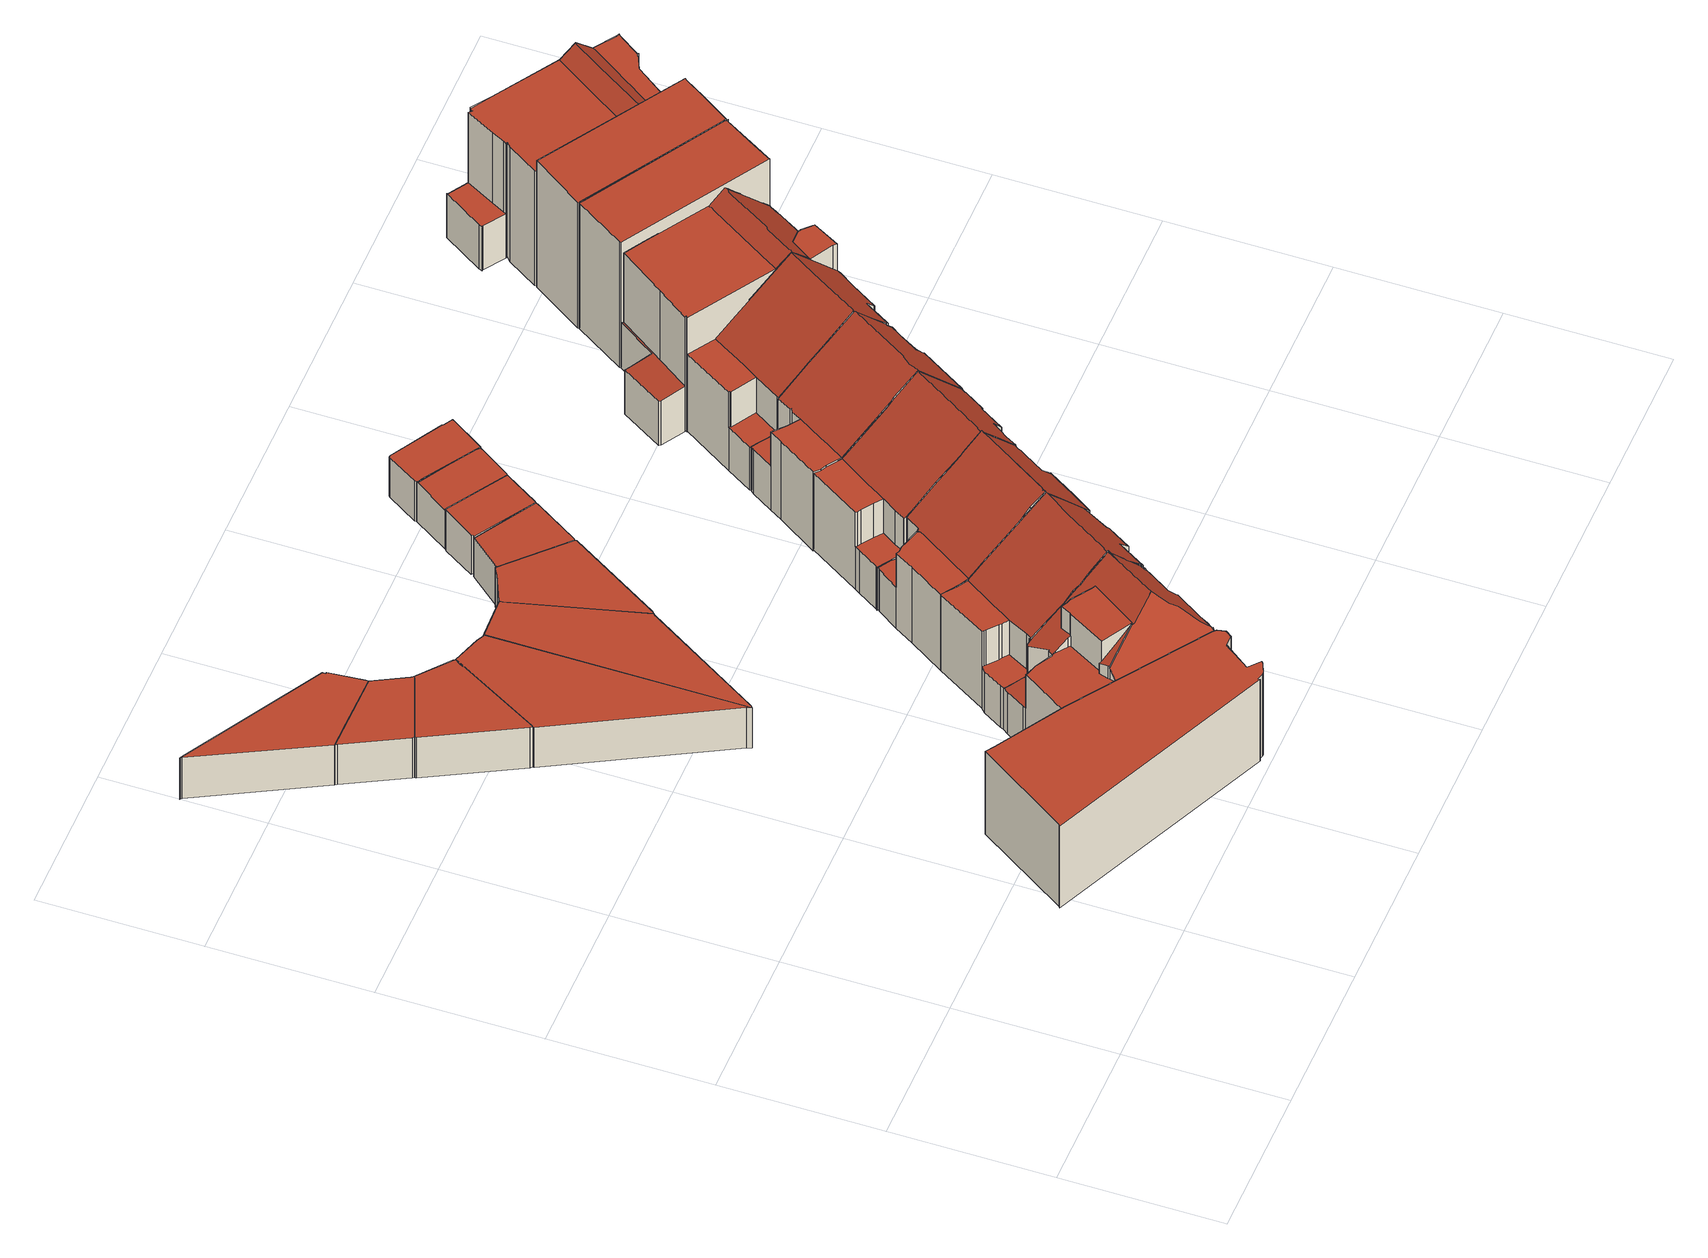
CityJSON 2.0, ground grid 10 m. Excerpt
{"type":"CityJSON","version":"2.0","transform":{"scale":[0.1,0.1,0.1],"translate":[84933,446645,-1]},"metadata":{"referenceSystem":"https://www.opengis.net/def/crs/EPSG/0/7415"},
"CityObjects":{
"building1":{"type":"Building","attributes":{"dak_type":"multiple horizontal","data_area":86.65,"data_coverage":0.948,"geconstateerd":false,"gid":11568611,"h_dak_50p":6.55,"h_dak_70p":6.57,"h_dak_max":7.31,"h_dak_min":3.45,"h_maaiveld":0.008,"kas_warenhuis":false,"lod11_replace":false,"ondergronds_type":"above ground","oorspronkelijkbouwjaar":1923,"pw_actueel":"yes","pw_bron":"ahn3","reconstructie_methode":"tudelft3d-geoflow","reconstruction_skipped":false,"rmse_lod12":0.4,"rmse_lod13":0.0938,"rmse_lod22":0.0927,"rn":1,"status":"Pand in gebruik","t_run":178.97,"val3dity_codes_lod12":"[]","val3dity_codes_lod13":"[]","val3dity_codes_lod22":"[]"},"children":["building1-1"]},
"building1-1":{"type":"BuildingPart","parents":["building1"],"geometry":[{"type":"Solid","lod":"2.2","boundaries":[[[[0,1,2,3,4,5,6,7,8,9,10,11,12,13,14]],[[15,2,1,16]],[[17,4,3,18]],[[18,3,2,15]],[[19,20,21,22]],[[23,24,5,4,17]],[[22,21,24,23]],[[25,8,7,26]],[[27,9,8,25]],[[28,14,13,29]],[[30,10,9,27]],[[26,7,6,31,32]],[[32,31,20,19]],[[33,0,14,28]],[[16,1,0,33]],[[34,11,10,30]],[[29,13,12,35]],[[35,12,11,34]],[[31,6,5,24]],[[35,34,30,27,25,26,32,19,22,23,17,18,15,16,33,28,29]],[[31,24,21,20]]]],"semantics":{"surfaces":[{"type":"GroundSurface"},{"type":"WallSurface","on_footprint_edge":true},{"type":"WallSurface","on_footprint_edge":false},{"type":"RoofSurface"}],"values":[[0,1,1,1,2,1,2,1,1,1,1,1,2,1,1,1,1,1,1,3,3]]}}]},
"building2":{"type":"Building","attributes":{"dak_type":"horizontal","data_area":28.18,"data_coverage":0.91,"geconstateerd":false,"gid":18958625,"h_dak_50p":2.79,"h_dak_70p":2.81,"h_dak_max":3.06,"h_dak_min":2.66,"h_maaiveld":-0.385,"kas_warenhuis":false,"lod11_replace":false,"ondergronds_type":"above ground","oorspronkelijkbouwjaar":1930,"pw_actueel":"yes","pw_bron":"ahn3","reconstructie_methode":"tudelft3d-geoflow","reconstruction_skipped":false,"rmse_lod12":0.0636,"rmse_lod13":0.0701,"rmse_lod22":0.0428,"rn":1,"status":"Pand in gebruik","t_run":50.45,"val3dity_codes_lod12":"[]","val3dity_codes_lod13":"[]","val3dity_codes_lod22":"[]"},"children":["building2-1"]},
"building2-1":{"type":"BuildingPart","parents":["building2"],"geometry":[{"type":"Solid","lod":"2.2","boundaries":[[[[36,37,38,39,40,41,42,43,44,45,46,47]],[[48,39,38,49]],[[49,38,37,50]],[[51,43,42,52]],[[53,45,44,54]],[[55,46,45,53]],[[56,41,40,57]],[[57,40,39,48]],[[54,44,43,51]],[[52,42,41,56]],[[58,47,46,55]],[[59,36,47,58]],[[50,37,36,59]],[[59,58,55,53,54,51,52,56,57,48,49,50]]]],"semantics":{"surfaces":[{"type":"GroundSurface"},{"type":"WallSurface","on_footprint_edge":true},{"type":"RoofSurface"}],"values":[[0,1,1,1,1,1,1,1,1,1,1,1,1,2]]}}]},
"building3":{"type":"Building","attributes":{"dak_type":"horizontal","data_area":15.05,"data_coverage":0.911,"geconstateerd":false,"gid":18958624,"h_dak_50p":2.74,"h_dak_70p":2.77,"h_dak_max":2.87,"h_dak_min":2.65,"h_maaiveld":-0.388,"kas_warenhuis":false,"lod11_replace":false,"ondergronds_type":"above ground","oorspronkelijkbouwjaar":1930,"pw_actueel":"yes","pw_bron":"ahn3","reconstructie_methode":"tudelft3d-geoflow","reconstruction_skipped":false,"rmse_lod12":0.0488,"rmse_lod13":0.0514,"rmse_lod22":0.0177,"rn":1,"status":"Pand in gebruik","t_run":37.63,"val3dity_codes_lod12":"[]","val3dity_codes_lod13":"[]","val3dity_codes_lod22":"[]"},"children":["building3-1"]},
"building3-1":{"type":"BuildingPart","parents":["building3"],"geometry":[{"type":"Solid","lod":"2.2","boundaries":[[[[60,61,62,63,64,65,42,66,39,38]],[[67,62,61,68]],[[52,42,65,69]],[[70,66,42,52]],[[49,38,39,48]],[[71,60,38,49]],[[48,39,66,70]],[[72,63,62,67]],[[69,65,64,73]],[[73,64,63,72]],[[68,61,60,71]],[[48,70,52,69,73,72,67,68,71,49]]]],"semantics":{"surfaces":[{"type":"GroundSurface"},{"type":"WallSurface","on_footprint_edge":true},{"type":"RoofSurface"}],"values":[[0,1,1,1,1,1,1,1,1,1,1,2]]}}]},
"building4":{"type":"Building","attributes":{"dak_type":"horizontal","data_area":22.36,"data_coverage":0.932,"geconstateerd":false,"gid":18958623,"h_dak_50p":2.76,"h_dak_70p":2.77,"h_dak_max":2.89,"h_dak_min":2.6,"h_maaiveld":-0.391,"kas_warenhuis":false,"lod11_replace":false,"ondergronds_type":"above ground","oorspronkelijkbouwjaar":1930,"pw_actueel":"yes","pw_bron":"ahn3","reconstructie_methode":"tudelft3d-geoflow","reconstruction_skipped":false,"rmse_lod12":0.0329,"rmse_lod13":0.0341,"rmse_lod22":0.021,"rn":1,"status":"Pand in gebruik","t_run":46.26,"val3dity_codes_lod12":"[]","val3dity_codes_lod13":"[]","val3dity_codes_lod22":"[]"},"children":["building4-1"]},
"building4-1":{"type":"BuildingPart","parents":["building4"],"geometry":[{"type":"Solid","lod":"2.2","boundaries":[[[[74,75,76,63,62,61,77,78,79,80,81]],[[68,61,62,67]],[[82,79,78,83]],[[84,80,79,82]],[[85,75,74,86]],[[86,74,81,87]],[[67,62,63,72]],[[87,81,80,84]],[[72,63,76,88]],[[88,76,75,85]],[[83,78,77,89]],[[89,77,61,68]],[[89,68,67,72,88,85,86,87,84,82,83]]]],"semantics":{"surfaces":[{"type":"GroundSurface"},{"type":"WallSurface","on_footprint_edge":true},{"type":"RoofSurface"}],"values":[[0,1,1,1,1,1,1,1,1,1,1,1,2]]}}]},
"building5":{"type":"Building","attributes":{"dak_type":"horizontal","data_area":50.18,"data_coverage":0.946,"geconstateerd":false,"gid":18958622,"h_dak_50p":2.75,"h_dak_70p":2.77,"h_dak_max":2.96,"h_dak_min":2.62,"h_maaiveld":-0.385,"kas_warenhuis":false,"lod11_replace":false,"ondergronds_type":"above ground","oorspronkelijkbouwjaar":1930,"pw_actueel":"yes","pw_bron":"ahn3","reconstructie_methode":"tudelft3d-geoflow","reconstruction_skipped":false,"rmse_lod12":0.0387,"rmse_lod13":0.038,"rmse_lod22":0.0213,"rn":1,"status":"Pand in gebruik","t_run":68.89,"val3dity_codes_lod12":"[]","val3dity_codes_lod13":"[]","val3dity_codes_lod22":"[]"},"children":["building5-1"]},
"building5-1":{"type":"BuildingPart","parents":["building5"],"geometry":[{"type":"Solid","lod":"2.2","boundaries":[[[[79,90,91,92,93,94,95,96,74,97,98]],[[99,93,92,100]],[[101,95,94,102]],[[102,94,93,99]],[[103,97,74,86]],[[104,98,97,103]],[[105,91,90,106]],[[82,79,98,104]],[[107,96,95,101]],[[86,74,96,107]],[[100,92,91,105]],[[106,90,79,82]],[[82,104,103,86,107,101,102,99,100,105,106]]]],"semantics":{"surfaces":[{"type":"GroundSurface"},{"type":"WallSurface","on_footprint_edge":true},{"type":"RoofSurface"}],"values":[[0,1,1,1,1,1,1,1,1,1,1,1,2]]}}]},
"building6":{"type":"Building","attributes":{"dak_type":"slanted","data_area":49.16,"data_coverage":0.872,"geconstateerd":false,"gid":11568527,"h_dak_50p":8.32,"h_dak_70p":8.76,"h_dak_max":9.93,"h_dak_min":3.42,"h_maaiveld":0.092,"kas_warenhuis":false,"lod11_replace":false,"ondergronds_type":"above ground","oorspronkelijkbouwjaar":1928,"pw_actueel":"yes","pw_bron":"ahn3","reconstructie_methode":"tudelft3d-geoflow","reconstruction_skipped":false,"rmse_lod12":1.78,"rmse_lod13":2.07,"rmse_lod22":0.146,"rn":1,"status":"Pand in gebruik","t_run":160.02,"val3dity_codes_lod12":"[]","val3dity_codes_lod13":"[]","val3dity_codes_lod22":"[]"},"children":["building6-1"]},
"building6-1":{"type":"BuildingPart","parents":["building6"],"geometry":[{"type":"Solid","lod":"2.2","boundaries":[[[[108,109,110,111,112,113,114,115,116,117,118,119,120,121,122,123,124,125,126,127,128,129,130,131,132,133,134,135,136,137,138,139,140,141,142,143,144]],[[145,117,116,146]],[[147,135,134,148]],[[149,113,112,150]],[[151,118,117,145]],[[152,115,114,153]],[[154,119,118,151]],[[155,156,157,158]],[[159,127,126,156,155]],[[146,116,115,152]],[[160,108,144,161]],[[162,128,127,159]],[[163,164,165]],[[166,167,168,169]],[[170,171,172,173]],[[174,130,129,175]],[[176,170,177]],[[178,179,164,163]],[[180,131,130,174]],[[181,182,167,166]],[[183,184,185,186]],[[187,188,189,179,178]],[[190,191,192,171,170,176]],[[193,140,139,194]],[[195,196,182,181]],[[197,198,199,200]],[[153,114,113,149]],[[201,122,121,202]],[[175,129,128,162]],[[158,157,203]],[[179,189,203]],[[156,126,125,204]],[[205,123,122,201]],[[206,124,123,205]],[[207,208,209,210]],[[210,209,198,197]],[[169,168,211,212]],[[212,211,184,183]],[[213,214,169]],[[215,216,192,191]],[[214,213,216,215]],[[200,199,217,218]],[[218,217,191,190]],[[219,143,142,220]],[[208,207,221]],[[161,144,143,219]],[[186,185,132,131,180]],[[148,134,133,222]],[[222,133,132,185]],[[223,224,196,195]],[[224,138,137,225]],[[226,136,135,147]],[[194,139,138,224,223]],[[225,137,136,226]],[[204,125,124,206]],[[202,121,120,227]],[[227,120,119,154]],[[220,142,141,228]],[[229,230,109,108,160]],[[231,110,109,230]],[[173,172,188,187]],[[232,111,110,231]],[[150,112,111,232]],[[228,141,140,193]],[[233,230,229]],[[189,188,172,171,192,216,213,169,212,183,186,180,174,175,162,159,155,158,203]],[[200,218,190,176,177,221,207,210,197]],[[226,147,148,222,185,184,211,168,167,182,196,224,225]],[[202,234,235,236,237,238,165,164,179,203,157,156,204,206,205,201]],[[202,227,154,151,145,146,152,153,149,150,232,231,230,233,239,238,237,236,235,234]],[[209,208,221,177,170,173,187,178,163,165,238,239,233,229,160,161,219,220,228,193,194,223,195,181,166,169,214,215,191,217,199,198]]]],"semantics":{"surfaces":[{"type":"GroundSurface"},{"type":"WallSurface","on_footprint_edge":true},{"type":"WallSurface","on_footprint_edge":false},{"type":"RoofSurface"}],"values":[[0,1,1,1,1,1,1,2,1,1,1,1,2,2,2,1,2,2,1,2,2,2,2,1,2,2,1,1,1,2,2,1,1,1,2,2,2,2,2,2,2,2,2,1,2,1,1,1,1,2,1,1,1,1,1,1,1,1,1,1,2,1,1,1,2,3,3,3,3,3,3]]}}]},
"building7":{"type":"Building","attributes":{"dak_type":"horizontal","data_area":45.7,"data_coverage":0.941,"geconstateerd":false,"gid":18958616,"h_dak_50p":2.76,"h_dak_70p":2.77,"h_dak_max":2.88,"h_dak_min":2.65,"h_maaiveld":-0.385,"kas_warenhuis":false,"lod11_replace":false,"ondergronds_type":"above ground","oorspronkelijkbouwjaar":1930,"pw_actueel":"yes","pw_bron":"ahn3","reconstructie_methode":"tudelft3d-geoflow","reconstruction_skipped":false,"rmse_lod12":0.034,"rmse_lod13":0.0342,"rmse_lod22":0.0248,"rn":1,"status":"Pand in gebruik","t_run":60.76,"val3dity_codes_lod12":"[]","val3dity_codes_lod13":"[]","val3dity_codes_lod22":"[]"},"children":["building7-1"]},
"building7-1":{"type":"BuildingPart","parents":["building7"],"geometry":[{"type":"Solid","lod":"2.2","boundaries":[[[[240,241,242,243,94,244,245,92,246,247,248]],[[100,92,245,249]],[[102,94,243,250]],[[251,244,94,102]],[[252,247,246,253]],[[253,246,92,100]],[[249,245,244,251]],[[250,243,242,254]],[[254,242,241,255]],[[256,240,248,257]],[[255,241,240,256]],[[257,248,247,252]],[[256,257,252,253,100,249,251,102,250,254,255]]]],"semantics":{"surfaces":[{"type":"GroundSurface"},{"type":"WallSurface","on_footprint_edge":true},{"type":"RoofSurface"}],"values":[[0,1,1,1,1,1,1,1,1,1,1,1,2]]}}]},
"building8":{"type":"Building","attributes":{"dak_type":"slanted","data_area":50.49,"data_coverage":0.894,"geconstateerd":false,"gid":18956762,"h_dak_50p":8.31,"h_dak_70p":8.7,"h_dak_max":9.86,"h_dak_min":3.37,"h_maaiveld":0.071,"kas_warenhuis":false,"lod11_replace":false,"ondergronds_type":"above ground","oorspronkelijkbouwjaar":1928,"pw_actueel":"yes","pw_bron":"ahn3","reconstructie_methode":"tudelft3d-geoflow","reconstruction_skipped":false,"rmse_lod12":1.58,"rmse_lod13":4.69,"rmse_lod22":0.189,"rn":1,"status":"Pand in gebruik","t_run":89.47,"val3dity_codes_lod12":"[]","val3dity_codes_lod13":"[]","val3dity_codes_lod22":"[]"},"children":["building8-1"]},
"building8-1":{"type":"BuildingPart","parents":["building8"],"geometry":[{"type":"Solid","lod":"2.2","boundaries":[[[[258,259,260,261,262,263,264,265,266,267,268,269,270,271,272,273,274,112,111,275,141,276,277,135,278]],[[279,278,135,147]],[[280,267,266,281]],[[282,271,270,283]],[[284,265,264,285]],[[286,268,267,280]],[[228,141,275,287]],[[285,264,263,288]],[[283,270,269,289]],[[290,273,272,291]],[[232,111,112,292]],[[292,112,274,293]],[[287,275,111,232]],[[294,258,278,279]],[[295,260,259,296,297]],[[147,135,277,298]],[[298,277,276,299]],[[300,261,260,295]],[[291,272,271,282]],[[281,266,265,284]],[[289,269,268,286]],[[301,302,299,303]],[[288,263,262,304]],[[304,262,261,300]],[[303,299,276,141,228]],[[305,306,302,301]],[[307,308,306,305]],[[309,310,308,307]],[[311,312,313,314]],[[296,259,258,294]],[[297,296,315,316]],[[316,315,312,311]],[[314,313,317,318]],[[318,317,310,309]],[[293,274,273,290]],[[292,293,290,291,282,283,289,286,280,281,284,319,320,321,322,287,232]],[[307,305,301,303,228,287,322,321,320,319,284,285,288,323,309]],[[311,314,318,309,323,288,304,300,295,297,316]],[[312,315,296,294,279,147,298,299,302,306,308,310,317,313]]]],"semantics":{"surfaces":[{"type":"GroundSurface"},{"type":"WallSurface","on_footprint_edge":true},{"type":"WallSurface","on_footprint_edge":false},{"type":"RoofSurface"}],"values":[[0,1,1,1,1,1,1,1,1,1,1,1,1,1,1,1,1,1,1,1,1,2,1,1,1,2,2,2,2,1,2,2,2,2,1,3,3,3,3]]}}]},
"building9":{"type":"Building","attributes":{"dak_type":"multiple horizontal","data_area":25.83,"data_coverage":0.943,"geconstateerd":false,"gid":18958731,"h_dak_50p":2.75,"h_dak_70p":2.77,"h_dak_max":3.74,"h_dak_min":2.64,"h_maaiveld":-0.382,"kas_warenhuis":false,"lod11_replace":false,"ondergronds_type":"above ground","oorspronkelijkbouwjaar":1930,"pw_actueel":"yes","pw_bron":"ahn3","reconstructie_methode":"tudelft3d-geoflow","reconstruction_skipped":false,"rmse_lod12":0.148,"rmse_lod13":0.149,"rmse_lod22":0.147,"rn":1,"status":"Pand in gebruik","t_run":45.17,"val3dity_codes_lod12":"[]","val3dity_codes_lod13":"[]","val3dity_codes_lod22":"[]"},"children":["building9-1"]},
"building9-1":{"type":"BuildingPart","parents":["building9"],"geometry":[{"type":"Solid","lod":"2.2","boundaries":[[[[248,247,324,325,326,327,328,241,329]],[[330,325,324,331]],[[252,247,248,257]],[[332,326,325,330]],[[257,248,329,333]],[[334,328,327,335]],[[331,324,247,252]],[[333,329,241,255]],[[255,241,328,334]],[[335,327,326,332]],[[334,335,332,330,331,252,257,333,255]]]],"semantics":{"surfaces":[{"type":"GroundSurface"},{"type":"WallSurface","on_footprint_edge":true},{"type":"RoofSurface"}],"values":[[0,1,1,1,1,1,1,1,1,1,2]]}}]},
"building10":{"type":"Building","attributes":{"dak_type":"slanted","data_area":52.57,"data_coverage":0.92,"geconstateerd":false,"gid":18956759,"h_dak_50p":8.03,"h_dak_70p":8.66,"h_dak_max":10.1,"h_dak_min":3.18,"h_maaiveld":0.071,"kas_warenhuis":false,"lod11_replace":false,"ondergronds_type":"above ground","oorspronkelijkbouwjaar":1928,"pw_actueel":"yes","pw_bron":"ahn3","reconstructie_methode":"tudelft3d-geoflow","reconstruction_skipped":false,"rmse_lod12":1.71,"rmse_lod13":2.14,"rmse_lod22":0.21,"rn":1,"status":"Pand in gebruik","t_run":135.63,"val3dity_codes_lod12":"[]","val3dity_codes_lod13":"[]","val3dity_codes_lod22":"[]"},"children":["building10-1"]},
"building10-1":{"type":"BuildingPart","parents":["building10"],"geometry":[{"type":"Solid","lod":"2.2","boundaries":[[[[336,337,338,339,340,341,342,343,344,345,346,347,348,349,350,351,265,352,353,354,355,356,261,260,357,358,359,360,361,362,363,364,365,366]],[[295,260,261,300]],[[367,357,260,295]],[[368,356,355,369]],[[370,347,346,371]],[[372,348,347,370]],[[373,343,342,374]],[[374,342,341,375]],[[376,365,364,377,378]],[[379,366,365,376]],[[380,381,358,357,367]],[[382,361,360,383]],[[384,339,338,385]],[[369,355,354,386]],[[387,359,358,381]],[[388,389,381,380]],[[383,360,359,387]],[[390,391,389,388]],[[392,393,394,391,390]],[[378,377,395,396]],[[397,336,366,379]],[[300,261,356,368]],[[371,346,345,398]],[[398,345,344,399]],[[400,351,350,401]],[[402,337,336,397]],[[403,404,405,406]],[[377,364,363,407]],[[408,340,339,384]],[[407,363,362,409]],[[409,362,361,382]],[[375,341,340,408]],[[410,385,338,337,402]],[[411,412,413,414]],[[401,350,349,415]],[[415,349,348,372]],[[414,413,404,403]],[[386,354,353,416]],[[416,353,352,417]],[[418,419,412,411]],[[420,284,419,418]],[[284,265,351,400]],[[406,405,385,410]],[[399,344,343,373]],[[396,395,421,422]],[[417,352,265,284,420]],[[393,392,423]],[[422,421,394,393]],[[369,424,423,392,390,388,380,367,295,300,368]],[[416,417,420,418,411,414,403,406,410,402,397,379,376,378,396,422,393,423,424,369,386]],[[401,415,372,370,371,398,399,373,374,375,408,384,385,405,404,413,412,419,284,400]],[[421,395,377,407,409,382,383,387,381,389,391,394]]]],"semantics":{"surfaces":[{"type":"GroundSurface"},{"type":"WallSurface","on_footprint_edge":true},{"type":"WallSurface","on_footprint_edge":false},{"type":"RoofSurface"}],"values":[[0,1,1,1,1,1,1,1,1,1,1,1,1,1,1,2,1,2,2,2,1,1,1,1,1,1,2,1,1,1,1,1,1,2,1,1,2,1,1,2,2,1,2,1,2,1,2,2,3,3,3,3]]}}]},
"building11":{"type":"Building","attributes":{"dak_type":"horizontal","data_area":12.84,"data_coverage":0.927,"geconstateerd":false,"gid":18958730,"h_dak_50p":2.75,"h_dak_70p":2.76,"h_dak_max":2.81,"h_dak_min":2.68,"h_maaiveld":-0.379,"kas_warenhuis":false,"lod11_replace":false,"ondergronds_type":"above ground","oorspronkelijkbouwjaar":1930,"pw_actueel":"yes","pw_bron":"ahn3","reconstructie_methode":"tudelft3d-geoflow","reconstruction_skipped":false,"rmse_lod12":0.024,"rmse_lod13":0.0254,"rmse_lod22":0.015,"rn":1,"status":"Pand in gebruik","t_run":35.88,"val3dity_codes_lod12":"[]","val3dity_codes_lod13":"[]","val3dity_codes_lod22":"[]"},"children":["building11-1"]},
"building11-1":{"type":"BuildingPart","parents":["building11"],"geometry":[{"type":"Solid","lod":"2.2","boundaries":[[[[425,326,426,427,428,429,430,431]],[[432,431,430,433]],[[434,427,426,435]],[[436,429,428,437]],[[437,428,427,434]],[[435,426,326,332]],[[433,430,429,436]],[[438,425,431,432]],[[332,326,425,438]],[[438,432,433,436,437,434,435,332]]]],"semantics":{"surfaces":[{"type":"GroundSurface"},{"type":"WallSurface","on_footprint_edge":true},{"type":"RoofSurface"}],"values":[[0,1,1,1,1,1,1,1,1,2]]}}]},
"building12":{"type":"Building","attributes":{"dak_type":"horizontal","data_area":10.36,"data_coverage":0.925,"geconstateerd":false,"gid":18958729,"h_dak_50p":2.78,"h_dak_70p":2.8,"h_dak_max":2.84,"h_dak_min":2.69,"h_maaiveld":-0.381,"kas_warenhuis":false,"lod11_replace":false,"ondergronds_type":"above ground","oorspronkelijkbouwjaar":1930,"pw_actueel":"yes","pw_bron":"ahn3","reconstructie_methode":"tudelft3d-geoflow","reconstruction_skipped":false,"rmse_lod12":0.0367,"rmse_lod13":0.0372,"rmse_lod22":0.0164,"rn":1,"status":"Pand in gebruik","t_run":34.16,"val3dity_codes_lod12":"[]","val3dity_codes_lod13":"[]","val3dity_codes_lod22":"[]"},"children":["building12-1"]},
"building12-1":{"type":"BuildingPart","parents":["building12"],"geometry":[{"type":"Solid","lod":"2.2","boundaries":[[[[439,440,441,430,442,443,444,445,446]],[[447,440,439,448]],[[449,441,440,447]],[[450,443,442,451]],[[433,430,441,449]],[[452,445,444,453]],[[448,439,446,454]],[[453,444,443,450]],[[451,442,430,433]],[[454,446,445,452]],[[454,452,453,450,451,433,449,447,448]]]],"semantics":{"surfaces":[{"type":"GroundSurface"},{"type":"WallSurface","on_footprint_edge":true},{"type":"RoofSurface"}],"values":[[0,1,1,1,1,1,1,1,1,1,2]]}}]},
"building13":{"type":"Building","attributes":{"dak_type":"slanted","data_area":53.18,"data_coverage":0.928,"geconstateerd":false,"gid":18956767,"h_dak_50p":7.97,"h_dak_70p":8.64,"h_dak_max":9.84,"h_dak_min":3.36,"h_maaiveld":-0.02,"kas_warenhuis":false,"lod11_replace":false,"ondergronds_type":"above ground","oorspronkelijkbouwjaar":1928,"pw_actueel":"yes","pw_bron":"ahn3","reconstructie_methode":"tudelft3d-geoflow","reconstruction_skipped":false,"rmse_lod12":1.7,"rmse_lod13":4.54,"rmse_lod22":0.171,"rn":1,"status":"Pand in gebruik","t_run":94.74,"val3dity_codes_lod12":"[]","val3dity_codes_lod13":"[]","val3dity_codes_lod22":"[]"},"children":["building13-1"]},
"building13-1":{"type":"BuildingPart","parents":["building13"],"geometry":[{"type":"Solid","lod":"2.2","boundaries":[[[[455,456,457,458,459,460,461,462,463,464,465,466,467,468,469,470,471,472,473,474,475,476,477,478,479,480,481,482,483,484]],[[485,471,470,486]],[[382,472,471,485]],[[487,477,476,488]],[[488,476,475,489,490]],[[491,460,459,492]],[[493,457,456,494]],[[495,458,457,493]],[[489,475,474,496]],[[497,479,478,498]],[[499,461,460,491]],[[500,486,470,469,501]],[[502,503,486,500]],[[501,469,468,376]],[[376,468,467,504]],[[505,462,461,499]],[[506,463,462,505]],[[507,508,503,502]],[[509,480,479,497]],[[385,465,464,408]],[[408,464,463,506]],[[492,459,458,495]],[[510,484,483,511]],[[512,481,480,509]],[[498,478,477,487]],[[513,455,484,510]],[[494,456,455,513]],[[504,467,466,514]],[[511,483,482,515]],[[515,482,481,512]],[[516,473,472,382]],[[517,518,519,520]],[[490,489,518,517]],[[521,522,508,507]],[[523,524,522,521]],[[496,474,473,516]],[[520,519,524,523]],[[514,466,465,385]],[[525,526,527,528,385,408,506,505,499,491,492,495,493,494,513,510,511,515]],[[524,519,518,489,496,516,382,485,486,503,508,522]],[[517,520,523,521,529,498,487,488,490]],[[385,528,527,526,525,515,512,509,497,498,529,521,507,502,500,501,376,504,514]]]],"semantics":{"surfaces":[{"type":"GroundSurface"},{"type":"WallSurface","on_footprint_edge":true},{"type":"WallSurface","on_footprint_edge":false},{"type":"RoofSurface"}],"values":[[0,1,1,1,1,1,1,1,1,1,1,1,2,1,1,1,1,2,1,1,1,1,1,1,1,1,1,1,1,1,1,2,2,2,2,1,2,1,3,3,3,3]]}}]},
"building14":{"type":"Building","attributes":{"dak_type":"horizontal","data_area":9.9,"data_coverage":0.88,"geconstateerd":false,"gid":18958629,"h_dak_50p":2.79,"h_dak_70p":2.81,"h_dak_max":2.97,"h_dak_min":2.71,"h_maaiveld":-0.377,"kas_warenhuis":false,"lod11_replace":false,"ondergronds_type":"above ground","oorspronkelijkbouwjaar":1930,"pw_actueel":"yes","pw_bron":"ahn3","reconstructie_methode":"tudelft3d-geoflow","reconstruction_skipped":false,"rmse_lod12":0.0332,"rmse_lod13":0.0361,"rmse_lod22":0.0187,"rn":1,"status":"Pand in gebruik","t_run":35.13,"val3dity_codes_lod12":"[]","val3dity_codes_lod13":"[]","val3dity_codes_lod22":"[]"},"children":["building14-1"]},
"building14-1":{"type":"BuildingPart","parents":["building14"],"geometry":[{"type":"Solid","lod":"2.2","boundaries":[[[[530,531,439,446,532,533,534,535,536]],[[537,530,536,538]],[[454,446,439,448]],[[539,532,446,540]],[[540,446,454]],[[541,535,534,542]],[[538,536,535,541]],[[448,439,531,543]],[[544,533,532,539]],[[542,534,533,544]],[[543,531,530,537]],[[454,448,543,537,538,541,542,544,539,540]]]],"semantics":{"surfaces":[{"type":"GroundSurface"},{"type":"WallSurface","on_footprint_edge":true},{"type":"RoofSurface"}],"values":[[0,1,1,1,1,1,1,1,1,1,1,2]]}}]},
"building15":{"type":"Building","attributes":{"dak_type":"horizontal","data_area":9.4,"data_coverage":0.83,"geconstateerd":false,"gid":18958628,"h_dak_50p":2.78,"h_dak_70p":2.8,"h_dak_max":2.86,"h_dak_min":2.67,"h_maaiveld":-0.368,"kas_warenhuis":false,"lod11_replace":false,"ondergronds_type":"above ground","oorspronkelijkbouwjaar":1930,"pw_actueel":"yes","pw_bron":"ahn3","reconstructie_methode":"tudelft3d-geoflow","reconstruction_skipped":false,"rmse_lod12":0.0407,"rmse_lod13":0.0404,"rmse_lod22":0.018,"rn":1,"status":"Pand in gebruik","t_run":39.55,"val3dity_codes_lod12":"[]","val3dity_codes_lod13":"[]","val3dity_codes_lod22":"[]"},"children":["building15-1"]},
"building15-1":{"type":"BuildingPart","parents":["building15"],"geometry":[{"type":"Solid","lod":"2.2","boundaries":[[[[545,536,546,547,532,548,549,550,551,552,553,554]],[[555,548,532,539]],[[556,549,548,555]],[[539,532,547,557]],[[558,550,549,556]],[[557,547,546,559]],[[560,551,550,558]],[[561,552,551,560]],[[562,553,552,561]],[[559,546,536,563]],[[564,545,554,565]],[[565,554,553,562]],[[563,536,545,564]],[[563,564,565,562,561,560,558,556,555,539,557,559]]]],"semantics":{"surfaces":[{"type":"GroundSurface"},{"type":"WallSurface","on_footprint_edge":true},{"type":"RoofSurface"}],"values":[[0,1,1,1,1,1,1,1,1,1,1,1,1,2]]}}]},
"building16":{"type":"Building","attributes":{"dak_type":"slanted","data_area":53,"data_coverage":0.927,"geconstateerd":false,"gid":18956766,"h_dak_50p":8,"h_dak_70p":8.68,"h_dak_max":10.37,"h_dak_min":3.39,"h_maaiveld":-0.087,"kas_warenhuis":false,"lod11_replace":false,"ondergronds_type":"above ground","oorspronkelijkbouwjaar":1928,"pw_actueel":"yes","pw_bron":"ahn3","reconstructie_methode":"tudelft3d-geoflow","reconstruction_skipped":false,"rmse_lod12":1.73,"rmse_lod13":1.43,"rmse_lod22":0.232,"rn":1,"status":"Pand in gebruik","t_run":91.2,"val3dity_codes_lod12":"[]","val3dity_codes_lod13":"[]","val3dity_codes_lod22":"[]"},"children":["building16-1"]},
"building16-1":{"type":"BuildingPart","parents":["building16"],"geometry":[{"type":"Solid","lod":"2.2","boundaries":[[[[566,567,568,569,570,571,572,573,574,575,576,577,578,579,580,581,582,583,584,585,586,587,588,589,590,591]],[[592,571,570,593]],[[515,575,574,511]],[[594,577,576,595]],[[596,589,588,597]],[[598,567,566,599]],[[600,601,602,603]],[[604,605,601,600]],[[606,591,590,607]],[[607,590,589,596]],[[608,579,578,609]],[[605,585,584,610]],[[610,584,583,611]],[[612,580,579,608]],[[599,566,591,606]],[[593,570,569,613]],[[511,574,573,614]],[[615,582,581,616]],[[617,618,616,619]],[[609,578,577,594]],[[611,583,582,615]],[[595,576,575,515]],[[620,586,585,605,604]],[[621,572,571,592]],[[614,573,572,621]],[[619,616,581,580,612]],[[622,587,586,620]],[[597,588,587,622]],[[623,568,567,598]],[[613,569,568,623]],[[624,625,618,617]],[[626,627,625,624]],[[628,629,627,626]],[[603,602,629,628]],[[593,613,623,598,599,606,607,596,597,630,631,632,633,634,515,511,614,621,592]],[[634,633,632,631,630,597,622,620,604,600,603,628,626,635,595,515]],[[627,629,602,601,605,610,611,615,616,618,625]],[[608,609,594,595,635,626,624,617,619,612]]]],"semantics":{"surfaces":[{"type":"GroundSurface"},{"type":"WallSurface","on_footprint_edge":true},{"type":"WallSurface","on_footprint_edge":false},{"type":"RoofSurface"}],"values":[[0,1,1,1,1,1,2,2,1,1,1,1,1,1,1,1,1,1,2,1,1,1,1,1,1,1,1,1,1,1,2,2,2,2,3,3,3,3]]}}]},
"building17":{"type":"Building","attributes":{"dak_type":"slanted","data_area":51.37,"data_coverage":0.899,"geconstateerd":false,"gid":18956760,"h_dak_50p":8.09,"h_dak_70p":8.58,"h_dak_max":9.78,"h_dak_min":3.26,"h_maaiveld":-0.142,"kas_warenhuis":false,"lod11_replace":false,"ondergronds_type":"above ground","oorspronkelijkbouwjaar":1928,"pw_actueel":"yes","pw_bron":"ahn3","reconstructie_methode":"tudelft3d-geoflow","reconstruction_skipped":false,"rmse_lod12":1.67,"rmse_lod13":1.4,"rmse_lod22":0.184,"rn":1,"status":"Pand in gebruik","t_run":106.55,"val3dity_codes_lod12":"[]","val3dity_codes_lod13":"[]","val3dity_codes_lod22":"[]"},"children":["building17-1"]},
"building17-1":{"type":"BuildingPart","parents":["building17"],"geometry":[{"type":"Solid","lod":"2.2","boundaries":[[[[636,637,638,639,640,641,642,643,644,645,646,588,647,648,583,649,650,651,652,653,654,655]],[[656,657,658,659]],[[660,648,647,658]],[[659,658,647,588,597]],[[661,652,651,662]],[[663,649,583,664]],[[664,583,648,660]],[[665,653,652,661]],[[666,646,645,667]],[[667,645,644,668]],[[668,644,643,669]],[[662,651,650,670,671]],[[672,637,636,673]],[[674,638,637,672]],[[670,650,649,663]],[[675,676,677,678]],[[671,670,679,680]],[[680,679,676,675]],[[597,588,646,666]],[[681,642,641,682]],[[669,643,642,681]],[[683,640,639,684]],[[684,639,638,674]],[[682,641,640,683]],[[673,636,655,685]],[[685,655,654,686]],[[678,677,657,656]],[[686,654,653,665]],[[687,688,665,661,662,671,680,675,678]],[[686,689,690,691,597,666,667,668,669,681,682,683,684,674,672,673,685]],[[657,677,676,679,670,663,664,660,658]],[[665,688,687,678,656,659,597,691,690,689,686]]]],"semantics":{"surfaces":[{"type":"GroundSurface"},{"type":"WallSurface","on_footprint_edge":false},{"type":"WallSurface","on_footprint_edge":true},{"type":"RoofSurface"}],"values":[[0,1,2,2,2,2,2,2,2,2,2,2,2,2,2,1,1,1,2,2,2,2,2,2,2,2,1,2,3,3,3,3]]}}]},
"building18":{"type":"Building","attributes":{"dak_type":"slanted","data_area":62.59,"data_coverage":0.911,"geconstateerd":false,"gid":18956763,"h_dak_50p":8.91,"h_dak_70p":8.94,"h_dak_max":10.75,"h_dak_min":2.98,"h_maaiveld":-0.153,"kas_warenhuis":false,"lod11_replace":false,"ondergronds_type":"above ground","oorspronkelijkbouwjaar":1930,"pw_actueel":"yes","pw_bron":"ahn3","reconstructie_methode":"tudelft3d-geoflow","reconstruction_skipped":false,"rmse_lod12":1.58,"rmse_lod13":0.975,"rmse_lod22":0.427,"rn":1,"status":"Pand in gebruik","t_run":111.15,"val3dity_codes_lod12":"[]","val3dity_codes_lod13":"[]","val3dity_codes_lod22":"[]"},"children":["building18-1"]},
"building18-1":{"type":"BuildingPart","parents":["building18"],"geometry":[{"type":"Solid","lod":"2.2","boundaries":[[[[692,693,694,695,696,697,698,699,700,701,702,703,704,705,706,707,708,709,710,711,712,713,714,715,716,717,718,719,720,721,722,723]],[[724,721,720,725]],[[726,718,717,727]],[[728,706,705,729]],[[730,696,695,731]],[[732,715,733]],[[734,713,712,735]],[[736,707,706,728]],[[737,708,707,736]],[[738,709,708,737]],[[739,703,702,740]],[[741,701,700,742]],[[743,740,702,701,741]],[[744,697,696,730]],[[745,723,722,746]],[[747,704,703,739]],[[729,705,704,747]],[[748,749,740,743]],[[750,751,752,753]],[[753,752,754]],[[755,756,751,750]],[[757,692,723,745]],[[731,695,694,758]],[[758,694,693,759,760]],[[746,722,721,724]],[[742,700,699,761]],[[761,699,698,686]],[[759,693,692,757]],[[733,715,714,762]],[[762,714,713,734]],[[725,720,719,763]],[[760,759,756,755]],[[764,738,749,748]],[[765,711,710,766]],[[767,716,715,732]],[[735,712,711,765]],[[766,710,709,738,764]],[[763,719,718,726]],[[727,717,716,767]],[[686,698,697,744]],[[768,730,731,758,760,755,750,753,754,769]],[[747,739,740,749,738,737,736,728,729]],[[765,766,764,748,743,741,742,761,770,771,772,773,774,735]],[[775,776,777,734,735,774,773,772,771,770,761,686,778,779,780,781,782]],[[686,744,730,768,769,754,752,751,756,759,757,745,746,724,725,763,726,727,767,732,733,762,734,777,776,775,782,781,780,779,778]]]],"semantics":{"surfaces":[{"type":"GroundSurface"},{"type":"WallSurface","on_footprint_edge":true},{"type":"WallSurface","on_footprint_edge":false},{"type":"RoofSurface"}],"values":[[0,1,1,1,1,1,1,1,1,1,1,1,1,1,1,1,1,2,2,2,2,1,1,1,1,1,1,1,1,1,1,2,2,1,1,1,1,1,1,1,3,3,3,3,3]]}}]},
"building19":{"type":"Building","attributes":{"dak_type":"horizontal","data_area":35.73,"data_coverage":0.923,"geconstateerd":false,"gid":18956764,"h_dak_50p":9.9,"h_dak_70p":9.92,"h_dak_max":10.11,"h_dak_min":9.71,"h_maaiveld":-0.225,"kas_warenhuis":false,"lod11_replace":false,"ondergronds_type":"above ground","oorspronkelijkbouwjaar":1930,"pw_actueel":"yes","pw_bron":"ahn3","reconstructie_methode":"tudelft3d-geoflow","reconstruction_skipped":false,"rmse_lod12":0.0473,"rmse_lod13":0.0501,"rmse_lod22":0.0288,"rn":1,"status":"Pand in gebruik","t_run":54.57,"val3dity_codes_lod12":"[]","val3dity_codes_lod13":"[]","val3dity_codes_lod22":"[]"},"children":["building19-1"]},
"building19-1":{"type":"BuildingPart","parents":["building19"],"geometry":[{"type":"Solid","lod":"2.2","boundaries":[[[[716,708,783,784,785,786,787,788,789,790]],[[791,716,790,792]],[[793,788,787,794]],[[795,783,708,796]],[[797,785,784,798]],[[794,787,786,799]],[[799,786,785,797]],[[798,784,783,795]],[[792,790,789,800]],[[796,708,716,791]],[[800,789,788,793]],[[795,796,791,792,800,793,794,799,797,798]]]],"semantics":{"surfaces":[{"type":"GroundSurface"},{"type":"WallSurface","on_footprint_edge":true},{"type":"RoofSurface"}],"values":[[0,1,1,1,1,1,1,1,1,1,1,2]]}}]},
"building20":{"type":"Building","attributes":{"dak_type":"horizontal","data_area":37.4,"data_coverage":0.938,"geconstateerd":false,"gid":18956772,"h_dak_50p":9.92,"h_dak_70p":9.94,"h_dak_max":10.19,"h_dak_min":9.82,"h_maaiveld":-0.225,"kas_warenhuis":false,"lod11_replace":false,"ondergronds_type":"above ground","oorspronkelijkbouwjaar":1930,"pw_actueel":"yes","pw_bron":"ahn3","reconstructie_methode":"tudelft3d-geoflow","reconstruction_skipped":false,"rmse_lod12":0.0615,"rmse_lod13":0.0643,"rmse_lod22":0.0491,"rn":1,"status":"Pand in gebruik","t_run":56.24,"val3dity_codes_lod12":"[]","val3dity_codes_lod13":"[]","val3dity_codes_lod22":"[]"},"children":["building20-1"]},
"building20-1":{"type":"BuildingPart","parents":["building20"],"geometry":[{"type":"Solid","lod":"2.2","boundaries":[[[[801,802,803,804,805,806,784,807,808,809]],[[810,803,802,811]],[[812,807,784,798]],[[798,784,806,813]],[[814,801,809,815]],[[816,808,807,812]],[[813,806,805,817]],[[817,805,804,818]],[[818,804,803,810]],[[815,809,808,816]],[[811,802,801,814]],[[817,818,810,811,814,815,816,812,798,813]]]],"semantics":{"surfaces":[{"type":"GroundSurface"},{"type":"WallSurface","on_footprint_edge":true},{"type":"RoofSurface"}],"values":[[0,1,1,1,1,1,1,1,1,1,1,2]]}}]},
"building21":{"type":"Building","attributes":{"dak_type":"slanted","data_area":61.83,"data_coverage":0.902,"geconstateerd":false,"gid":18956773,"h_dak_50p":8.99,"h_dak_70p":9.02,"h_dak_max":10.67,"h_dak_min":2.94,"h_maaiveld":-0.14,"kas_warenhuis":false,"lod11_replace":false,"ondergronds_type":"above ground","oorspronkelijkbouwjaar":1930,"pw_actueel":"yes","pw_bron":"ahn3","reconstructie_methode":"tudelft3d-geoflow","reconstruction_skipped":false,"rmse_lod12":1.58,"rmse_lod13":2.02,"rmse_lod22":0.262,"rn":1,"status":"Pand in gebruik","t_run":133.63,"val3dity_codes_lod12":"[]","val3dity_codes_lod13":"[]","val3dity_codes_lod22":"[]"},"children":["building21-1"]},
"building21-1":{"type":"BuildingPart","parents":["building21"],"geometry":[{"type":"Solid","lod":"2.2","boundaries":[[[[819,820,821,822,823,824,825,826,827,828,829,830,831,832,833,834,835,836,837,838,839,840,841,842,843,844,845,846,847,848,849,850,851,852,853,854,855,856]],[[857,856,855,858]],[[859,838,837,860]],[[861,862,863,864]],[[865,847,846,866]],[[864,863,867,868]],[[869,842,841,870]],[[871,825,824,872]],[[873,826,825,871]],[[874,843,842,869]],[[875,844,843,874]],[[872,824,823,876]],[[876,823,822,877]],[[878,836,835,879]],[[880,839,838,859]],[[860,837,836,878,881]],[[879,835,834,882]],[[882,834,833,883]],[[884,832,831,885]],[[886,883,833,832,884]],[[887,828,827,888]],[[888,827,826,873]],[[889,853,852,890]],[[891,854,853,889]],[[870,841,840,892,893]],[[893,892,862,861]],[[892,840,839,880]],[[877,822,821,894]],[[881,878,883,886]],[[895,851,850,896]],[[897,898,896,899]],[[890,852,851,895]],[[900,901,898,897]],[[858,855,854,891]],[[894,821,820,902]],[[866,846,845,903]],[[903,845,844,875]],[[904,848,847,865]],[[905,849,848,904]],[[899,896,850,849,905]],[[906,857,901,900]],[[907,819,856,857,906]],[[902,820,819,907]],[[908,909,830,829,910]],[[910,829,828,887]],[[885,831,830,909]],[[868,867,909,908]],[[872,911,912,913,914,869,870,915,916,917,871]],[[883,878,879,882]],[[892,880,859,860,881,886,884,885,909,867,863,862]],[[913,912,911,872,876,918,919,874,869,914]],[[901,857,858,891,889,890,895,896,898]],[[916,915,870,893,861,864,868,908,910,887,888,873,871,917]],[[906,900,897,899,905,904,865,866,903,875,874,919,918,876,877,894,902,907]]]],"semantics":{"surfaces":[{"type":"GroundSurface"},{"type":"WallSurface","on_footprint_edge":true},{"type":"WallSurface","on_footprint_edge":false},{"type":"RoofSurface"}],"values":[[0,1,1,2,1,2,1,1,1,1,1,1,1,1,1,1,1,1,1,1,1,1,1,1,1,2,1,1,2,1,2,1,2,1,1,1,1,1,1,1,2,1,1,1,1,1,2,3,3,3,3,3,3,3]]}}]}
},
"vertices":[
[133,123,10],[174,98,10],[256,42,10],[258,40,10],[259,35,10],[256,31,10],[245,9,10],[244,8,10],[237,5,10],[236,5,10],[232,6,10],[232,5,10],[89,69,10],[90,70,10],[127,127,10],[256,42,76],[174,98,76],[259,35,76],[258,40,76],[238,15,75],[238,15,46],[249,31,46],[249,31,76],[256,31,76],[256,31,45],[237,5,75],[244,8,75],[236,5,75],[127,127,76],[90,70,75],[232,6,75],[245,9,45],[245,9,75],[133,123,76],[232,5,75],[89,69,75],
[91,500,6],[93,478,6],[93,476,6],[92,476,6],[52,476,6],[42,476,6],[40,476,6],[1,551,6],[0,552,6],[2,551,6],[90,502,6],[90,500,6],[92,476,37],[93,476,37],[93,478,37],[1,551,39],[40,476,38],[2,551,39],[0,552,39],[90,502,37],[42,476,38],[52,476,38],[90,500,37],[91,500,37],
[104,455,6],[105,454,6],[104,453,6],[61,437,6],[60,438,6],[41,475,6],[41,476,6],[104,453,37],[105,454,37],[41,475,38],[41,476,38],[104,455,37],[61,437,38],[60,438,38],
[91,379,6],[90,380,6],[61,436,6],[106,453,6],[124,438,6],[125,437,6],[124,435,6],[92,380,6],[125,437,37],[124,438,37],[124,435,37],[90,380,38],[91,379,38],[92,380,38],[61,436,38],[106,453,37],
[143,431,6],[147,429,6],[148,429,6],[147,272,6],[147,271,6],[146,274,6],[91,378,6],[91,380,6],[123,434,6],[147,272,38],[148,429,37],[146,274,38],[147,271,38],[91,380,38],[123,434,37],[147,429,37],[143,431,37],[91,378,38],
[255,112,11],[264,106,11],[272,100,11],[274,99,11],[282,94,11],[281,91,11],[282,90,11],[281,88,11],[272,74,11],[276,71,11],[277,70,11],[266,53,11],[262,47,11],[260,44,11],[260,43,11],[258,40,11],[258,41,11],[228,61,11],[204,77,11],[195,83,11],[191,86,11],[189,87,11],[174,97,11],[174,98,11],[193,128,11],[194,130,11],[202,142,11],[204,145,11],[205,144,11],[213,139,11],[217,136,11],[221,134,11],[230,128,11],[238,122,11],[244,119,11],[247,116,11],[251,114,11],[276,71,75],[272,74,81],[204,145,44],[202,142,44],[281,91,84],[282,94,84],[277,70,74],[281,88,81],[282,90,81],[266,53,74],[204,77,73],[204,77,70],[204,78,71],[204,78,73],[195,83,73],[255,112,101],[251,114,98],[191,86,73],[226,78,98],[226,78,97],[227,77,98],[213,122,73],[213,122,45],[211,119,45],[211,119,73],[208,89,82],[208,89,73],[207,90,73],[207,90,81],[174,97,72],[189,87,73],[208,89,98],[227,78,98],[205,83,83],[205,83,82],[174,98,72],[214,122,73],[214,122,45],[194,127,72],[194,127,45],[193,128,45],[193,128,72],[205,84,83],[205,84,73],[205,83,73],[221,112,98],[221,112,81],[221,112,73],[230,128,80],[221,134,73],[216,135,69],[216,135,45],[229,117,98],[229,117,84],[225,119,81],[225,119,98],[260,43,75],[260,44,75],[204,79,73],[228,61,69],[258,40,66],[258,41,66],[244,108,98],[244,108,96],[232,116,86],[232,116,98],[201,125,45],[201,125,72],[213,118,73],[213,118,74],[220,113,80],[220,113,73],[222,113,81],[222,113,98],[247,116,95],[244,119,92],[246,107,98],[194,130,45],[217,136,69],[217,136,44],[213,139,44],[205,144,44],[262,47,75],[238,122,87],[264,106,109],[264,106,108],[272,100,97],[274,99,94],[259,99,109],[257,49,80],[255,53,85],[251,60,94],[248,64,98],[243,73,109],[245,76,109],
[177,420,6],[195,347,6],[194,346,6],[148,272,6],[147,274,6],[148,428,6],[149,429,6],[175,430,6],[175,428,6],[148,428,37],[148,272,38],[147,274,38],[175,430,37],[149,429,37],[194,346,38],[195,347,38],[177,420,37],[175,428,37],
[212,159,11],[215,162,11],[234,193,11],[235,193,11],[243,187,11],[250,183,11],[258,178,11],[294,154,11],[316,140,11],[315,138,11],[309,124,11],[311,123,11],[301,108,11],[295,111,11],[289,101,11],[284,93,11],[282,95,11],[263,106,11],[219,135,11],[206,143,11],[205,147,11],[205,147,44],[315,138,79],[316,140,79],[295,111,82],[301,108,75],[294,154,108],[258,178,78],[309,124,77],[263,106,108],[250,183,71],[311,123,74],[284,93,82],[289,101,82],[282,94,85],[282,95,84],[212,159,44],[234,193,71],[215,162,44],[215,162,72],[206,143,44],[219,135,44],[235,193,71],[220,136,71],[220,136,44],[219,135,72],[243,187,71],[220,135,72],[220,135,44],[222,138,72],[222,138,44],[229,151,71],[229,151,44],[217,160,72],[217,160,44],[223,155,44],[223,155,72],[216,161,44],[216,161,72],[225,154,44],[225,154,71],[294,153,108],[283,137,108],[267,111,108],[264,107,108],[249,182,71],
[193,438,6],[198,441,6],[232,407,6],[232,406,6],[196,348,6],[194,350,6],[198,441,37],[193,438,37],[232,407,38],[194,350,38],[196,348,38],[232,406,38],
[312,211,11],[314,210,11],[325,203,11],[332,198,11],[336,196,11],[344,191,11],[342,188,11],[343,187,11],[341,184,11],[333,171,11],[338,168,11],[339,168,11],[328,150,11],[320,138,11],[319,138,11],[299,151,11],[286,160,11],[282,162,11],[280,163,11],[251,183,11],[245,186,11],[248,215,11],[255,227,11],[264,240,11],[265,241,11],[265,242,11],[273,237,11],[275,235,11],[282,231,11],[299,220,11],[306,215,11],[248,215,71],[245,186,71],[251,183,71],[339,168,74],[338,168,75],[328,150,74],[343,187,81],[342,188,83],[344,191,83],[299,220,87],[282,231,44],[282,231,72],[306,215,93],[255,227,71],[255,227,44],[265,242,44],[265,241,44],[332,198,99],[325,203,108],[280,163,97],[264,240,44],[257,226,71],[257,226,44],[260,226,71],[260,226,44],[274,222,72],[274,222,71],[274,222,44],[281,230,44],[281,230,72],[312,211,98],[333,171,81],[341,184,81],[299,151,102],[319,138,75],[314,210,100],[320,195,109],[320,195,108],[324,202,108],[324,202,109],[275,235,44],[336,196,94],[273,237,44],[325,203,109],[296,157,109],[296,157,108],[306,173,108],[306,173,109],[320,138,74],[282,162,99],[286,160,102],[295,156,109],[295,156,108],[294,154,109],[276,222,44],[276,222,72],[274,220,72],[271,214,71],
[233,408,6],[199,440,6],[199,441,6],[215,460,6],[216,459,6],[251,437,6],[250,435,6],[250,435,38],[251,437,38],[199,441,37],[199,440,37],[216,459,37],[215,460,37],[233,408,38],
[265,459,6],[260,451,6],[252,438,6],[216,460,6],[217,461,6],[216,462,6],[228,481,6],[229,482,6],[260,451,38],[265,459,38],[252,438,38],[217,461,37],[216,460,37],[228,481,38],[216,462,37],[229,482,38],
[380,233,10],[372,220,10],[371,221,10],[361,205,10],[357,208,10],[350,198,10],[346,191,10],[343,193,10],[342,192,10],[336,196,10],[325,203,10],[315,209,10],[313,211,10],[299,220,10],[285,229,10],[281,232,10],[266,242,10],[265,242,10],[266,243,10],[274,256,10],[276,259,10],[296,291,10],[298,290,10],[312,280,10],[318,276,10],[338,263,10],[342,261,10],[356,252,10],[381,236,10],[379,233,10],[266,242,44],[281,232,44],[298,290,71],[296,291,71],[276,259,44],[276,259,71],[350,198,81],[357,208,81],[371,221,75],[372,220,74],[361,205,75],[274,256,44],[318,276,77],[312,280,71],[346,191,81],[281,232,71],[285,229,75],[282,233,71],[282,233,44],[313,211,98],[343,193,85],[342,192,85],[285,239,71],[285,239,44],[338,263,93],[379,233,75],[381,236,75],[342,261,97],[380,233,74],[315,209,100],[356,252,108],[266,243,44],[277,258,71],[277,258,44],[279,257,44],[279,257,71],[291,248,71],[291,248,44],[286,252,71],[286,252,44],[355,251,108],[348,240,108],[328,208,108],[325,204,108],[299,261,71],
[278,478,6],[266,460,6],[243,504,6],[244,503,6],[246,502,6],[277,482,6],[279,480,6],[278,478,38],[279,480,38],[243,504,38],[229,482,37],[277,482,38],[246,502,38],[266,460,38],[244,503,38],
[280,481,6],[276,483,6],[243,503,6],[243,505,6],[255,524,6],[256,525,6],[257,525,6],[288,506,6],[289,505,6],[294,502,6],[243,505,38],[255,524,37],[243,503,38],[256,525,37],[276,483,38],[257,525,37],[288,506,38],[289,505,38],[279,480,39],[280,481,39],[294,502,38],
[406,286,9],[402,280,9],[395,268,9],[399,266,9],[400,265,9],[392,252,9],[382,236,9],[381,235,9],[381,236,9],[356,252,9],[312,280,9],[303,286,9],[299,288,9],[296,291,9],[312,316,9],[317,324,9],[325,337,9],[327,339,9],[332,336,9],[342,329,9],[360,318,9],[372,310,9],[386,301,9],[396,294,9],[404,289,9],[403,288,9],[392,252,74],[400,265,74],[303,286,72],[312,280,72],[396,294,95],[386,301,108],[402,280,81],[406,286,81],[337,320,71],[337,320,44],[337,319,44],[337,319,72],[342,329,71],[342,329,44],[403,288,85],[404,289,85],[296,291,72],[299,288,72],[332,336,44],[327,339,44],[312,316,71],[399,266,75],[381,235,74],[325,337,44],[317,324,44],[318,323,71],[318,323,44],[317,324,71],[360,318,86],[382,236,74],[372,310,96],[395,268,81],[325,317,71],[325,317,44],[332,312,71],[332,312,44],[335,318,71],[335,318,44],[386,300,108],[381,292,108],[364,264,108],[359,258,108],[358,255,108],[312,281,72],
[443,332,9],[442,330,9],[435,320,9],[424,303,9],[423,303,9],[418,306,9],[412,296,9],[408,289,9],[406,290,9],[405,289,9],[397,293,9],[343,329,9],[328,339,9],[327,340,9],[337,356,9],[357,388,9],[359,387,9],[373,378,9],[417,349,9],[442,333,9],[343,330,71],[343,330,43],[343,329,43],[343,329,71],[328,339,43],[359,387,70],[357,388,70],[327,340,43],[327,339,43],[373,378,70],[397,293,93],[405,289,83],[406,290,83],[408,289,81],[337,356,43],[337,356,71],[442,330,73],[443,332,73],[435,320,73],[338,355,71],[338,355,43],[353,346,43],[353,346,71],[338,356,43],[338,356,71],[412,296,81],[418,306,81],[423,303,75],[424,303,74],[442,333,74],[417,349,107],[359,355,71],[373,377,70],[416,348,107],[406,332,107],[387,302,108],
[457,355,8],[453,349,8],[443,332,8],[441,334,8],[428,342,8],[426,344,8],[417,349,8],[408,355,8],[357,388,8],[358,389,8],[357,389,8],[343,398,8],[342,399,8],[358,425,8],[361,423,8],[374,415,8],[390,439,8],[391,438,8],[401,432,8],[439,408,8],[441,407,8],[450,401,8],[455,397,8],[461,394,8],[476,384,8],[475,383,8],[473,379,8],[473,376,8],[466,365,8],[463,361,8],[461,357,8],[458,356,8],[463,361,71],[466,365,71],[473,379,73],[475,383,73],[361,423,43],[358,425,43],[428,342,93],[441,334,94],[461,394,92],[461,394,93],[450,401,107],[441,407,99],[374,415,44],[390,439,44],[391,438,44],[343,398,43],[357,389,44],[358,389,99],[357,388,99],[357,389,99],[426,344,96],[458,356,73],[461,357,71],[342,399,43],[371,409,99],[371,409,44],[447,355,93],[447,355,83],[445,356,85],[445,356,93],[437,356,93],[452,350,93],[452,350,75],[457,355,73],[443,332,94],[453,349,73],[453,349,93],[408,355,100],[455,397,100],[473,376,70],[391,438,99],[439,408,99],[401,432,99],[476,384,73],[428,343,93],[429,344,93],[409,356,100],[411,360,100],[438,402,99],[440,405,99],[440,406,99],[446,395,107],[447,397,107],[449,399,107],[418,350,107],[418,351,107],[422,357,107],[428,367,107],[430,369,107],
[390,440,8],[410,471,8],[411,471,8],[494,418,8],[496,416,8],[495,416,8],[484,398,8],[477,386,8],[476,384,110],[477,386,110],[495,416,110],[496,416,110],[390,440,108],[390,439,108],[411,471,108],[410,471,108],[494,418,110],[484,398,110],
[516,448,8],[508,435,8],[496,417,8],[495,418,8],[495,417,8],[411,470,8],[410,472,8],[431,504,8],[517,449,8],[496,417,110],[508,435,110],[410,472,108],[411,470,108],[516,448,110],[517,449,110],[431,504,109],[495,417,110],[495,418,110],
[462,553,9],[462,554,9],[463,555,9],[476,547,9],[515,522,9],[524,516,9],[535,510,9],[548,501,9],[550,500,9],[549,499,9],[540,486,9],[540,485,9],[537,480,9],[534,477,9],[535,476,9],[536,467,9],[529,456,9],[522,454,9],[519,453,9],[519,452,9],[517,449,9],[510,453,9],[502,459,9],[491,466,9],[482,472,9],[476,475,9],[432,504,9],[431,504,9],[431,505,9],[443,524,9],[446,527,9],[445,527,9],[432,536,9],[431,536,9],[432,538,9],[448,563,9],[449,562,9],[460,555,9],[460,555,44],[449,562,44],[519,452,74],[519,453,74],[512,456,93],[512,456,82],[530,481,81],[530,481,93],[431,505,100],[431,504,100],[539,485,75],[539,485,94],[491,466,107],[502,459,93],[535,510,94],[524,516,107],[548,501,94],[482,472,100],[476,475,100],[515,522,100],[476,547,100],[522,454,40],[529,456,39],[517,449,74],[522,454,72],[536,467,39],[535,476,41],[534,477,74],[537,480,74],[535,476,74],[549,499,94],[550,500,94],[432,538,44],[431,536,44],[448,563,44],[510,453,82],[510,453,93],[463,555,101],[432,536,44],[445,527,44],[446,529,100],[446,529,44],[445,527,100],[450,537,100],[450,537,44],[462,554,100],[432,504,100],[443,524,100],[446,527,100],[460,555,100],[462,553,100],[540,485,94],[540,485,74],[540,486,94],[523,515,107],[514,501,107],[494,470,107],[492,467,107],[503,461,93],[525,494,94],[534,508,94],[514,521,100],[484,475,100]
]}
